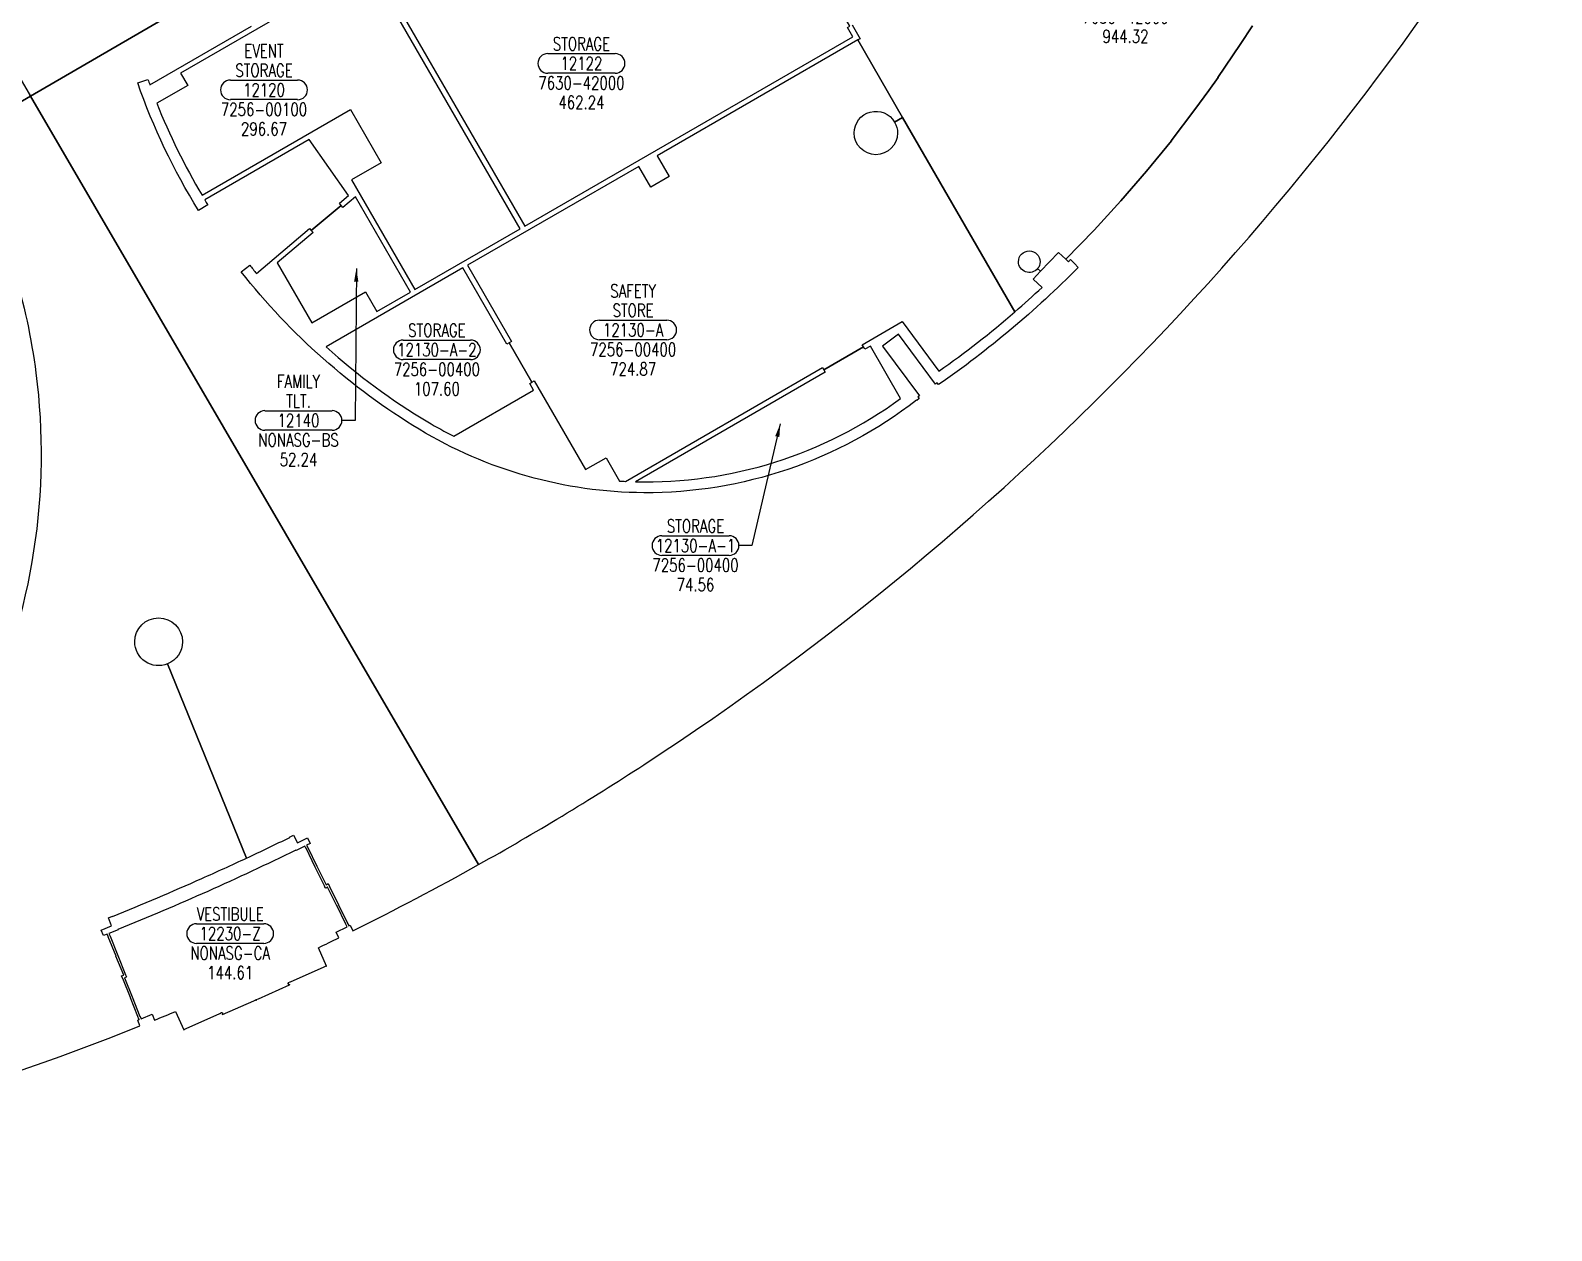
# Model space of a CAD drawing. Extents: x -1631 to 2180, y 5050 to 7639.
# Drawn here: x -211 to 1190, y 5050 to 6156 of the extents above; entities that cross this region are included whole.
import ezdxf
from ezdxf.enums import TextEntityAlignment as Align

# ---------------------------------------------------------------- set-up
doc = ezdxf.new("R2010")
doc.units = 0
doc.header["$LTSCALE"] = 48
doc.header["$MEASUREMENT"] = 0
doc.layers.get('0').update_dxf_attribs({"linetype": 'CONTINUOUS'})
for name, color, linetype in [('AREA', 3, 'CONTINUOUS'), ('AREA2', 1, 'CONTINUOUS'), ('COSTC', 6, 'CONTINUOUS'), ('PLINE2', 5, 'CONTINUOUS'), ('ROOMNA', 4, 'CONTINUOUS'), ('ROOMNO', 4, 'CONTINUOUS'), ('ROOMOV', 4, 'CONTINUOUS')]:
    doc.layers.add(name, color=color, linetype=linetype)
doc.styles.get("Standard").update_dxf_attribs({"font": 'simplex.shx'})
doc.dimstyles.get("Standard").update_dxf_attribs({"dimtxt": 12, "dimasz": 12, "dimexe": 0.18, "dimexo": 0.0625, "dimgap": 0.09, "dimtad": 1, "dimtih": 1, "dimtoh": 1, "dimdec": 4, "dimzin": 0, "dimtxsty": 'STANDARD', "dimcen": 0.09, "dimazin": 3, "dimtfac": 1, "dimtdec": 4, "dimtofl": 0, "dimtmove": 0, "dimatfit": 3, "dimtolj": 1, "dimtzin": 0})

# ---------------------------------------------------------------- blocks, each defined once
blk = doc.blocks.new('ROOM')
at = {"layer": 'ROOMOV'}
for p, q in [((-31, 9), (31, 9)), ((31, -9), (-31, -9))]:
    blk.add_line(p, q, dxfattribs=at)
for centre, start, end in [((-31, 0), 90, 270), ((31, 0), 270, 90)]:
    blk.add_arc(centre, 9.04, start, end, dxfattribs=at)
at = {"width": 0.75, "flags": 1}
for tag, p in [('FLFIN', (-60, -36)), ('ICRA', (60, -36)), ('FLTYPE', (-60, -48)), ('USER1', (60, -48)), ('FLCOND', (-60, -60)), ('WLFIN', (-60, -72)), ('SITE', (-24, -72)), ('UCODE', (24, -72)), ('USER2', (60, -60)), ('USER3', (60, -72)), ('WLTYPE', (-60, -84)), ('BLDG', (-24, -84)), ('UDESC', (24, -84)), ('USER4', (60, -84)), ('WLCOND', (-60, -96)), ('FLR', (-24, -96)), ('FCODE', (24, -96)), ('USER5', (60, -96)), ('CLFIN', (-60, -108)), ('COSTCD', (-24, -108)), ('FDESC', (24, -108)), ('USER6', (60, -108)), ('CLTYPE', (-60, -120)), ('DEPTD', (-24, -120)), ('DIVISION', (24, -120)), ('USER7', (60, -120)), ('CLCOND', (-60, -132)), ('RDES', (-24, -132)), ('CONTACT', (24, -132)), ('USER8', (60, -132)), ('CLHT', (-60, -144)), ('BASE', (-60, -156)), ('CHDATE', (-24, -144)), ('CBACK', (-24, -156)), ('PRCONTACT', (24, -156)), ('OCCUP', (24, -144)), ('BLOCK2', (60, -156)), ('BLOCK', (60, -144))]:
    blk.add_attdef(tag, text='', height=6, dxfattribs=at).set_placement(p, align=Align.MIDDLE_CENTER)
at = {"layer": 'AREA', "width": 0.75}
blk.add_attdef('AREA', text='', height=12, dxfattribs=at).set_placement((0, -36), align=Align.MIDDLE_CENTER)
at = {"layer": 'AREA2', "width": 0.75}
blk.add_attdef('AREA2', text='', height=12, dxfattribs=at).set_placement((0, -36), align=Align.MIDDLE_CENTER)
at = {"layer": 'COSTC', "width": 0.75}
blk.add_attdef('COSTC', text='', height=12, dxfattribs=at).set_placement((0, -18), align=Align.MIDDLE_CENTER)
at = {"layer": 'ROOMNA', "width": 0.75}
for tag, p in [('RMNAA', (0, 54)), ('RMNAB', (0, 36)), ('RMNAC', (0, 18))]:
    blk.add_attdef(tag, text='', height=12, dxfattribs=at).set_placement(p, align=Align.MIDDLE_CENTER)
at = {"layer": 'ROOMNO', "width": 0.75}
blk.add_attdef('RMNU', text='', height=12, dxfattribs=at).set_placement((0, 0), align=Align.MIDDLE_CENTER)

msp = doc.modelspace()

# ---------------------------------------------------------------- linework, layer by layer
at = {"layer": 'PLINE2'}
msp.add_line((-111.4, 5245.1), (-111, 5244.3), dxfattribs=at)
at = {"layer": 'PLINE2', "color": 6}
for points in [[(-462.3, 6525.8), (-211.1, 6095.1), (-28.8, 6201.4)], [(-393.3, 5988.8), (-211.1, 6095.1), (-212, 6096.7)]]:
    msp.add_lwpolyline(points, dxfattribs=at)
for points in [[(-28.8, 6201.4), (-211.1, 6095.1), (201.8, 5387.1, 0.016773), (354, 5479.1, 0.115436), (1189.6, 6351.4)], [(914.8, 6160), (903.6, 6142.6), (903.4, 6142.7), (882.9, 6112.4), (883.2, 6112.2), (874.7, 6100.4), (861.8, 6082.9), (861.8, 6082.9), (840, 6054.1), (840.1, 6054), (817.2, 6026), (817.3, 6025.9), (793.4, 5998.8), (793.6, 5998.6), (768.9, 5971.8), (742.7, 5945), (745.2, 5942.5, 0.00078), (747.1, 5944.5), (750.7, 5940.9), (754.2, 5937.4, -0.047372), (625.5, 5829.3), (624.2, 5831.1), (622.6, 5829.9), (588.7, 5875.8), (574, 5864.9), (607.9, 5819.1), (606.5, 5818), (607.7, 5816.5), (605.4, 5814.8), (605.2, 5815.1, -0.168398), (354, 5729.7, -0.135227), (147, 5788.2, -0.090663), (-17, 5933.4), (-9.2, 5939.5, 0.004165), (-3, 5931.7), (46, 5973.1), (47.6, 5971.3), (75.1, 5994.5), (73.5, 5996.4), (81.9, 6003.5), (45.6, 6055.1), (-50.6, 5999.6, 0.002215), (-47.9, 5995), (-56.4, 5989.8, -0.053596), (-112.4, 6107.3), (-103, 6110.6, 0.002231), (-101.2, 6105.6), (-7.5, 6159.6)], [(545.9, 6160.7), (553.2, 6148.1), (551.1, 6146.9), (592.4, 6075.4), (695.8, 5896.3, 0.009585), (720.9, 5918.9), (712.6, 5926.5), (712.6, 5926.5), (719.6, 5933.8), (716.8, 5936.2, -0.700208), (699.2, 5942.6, -1), (719.2, 5942.6, -0.176327), (716.8, 5936.2), (719.6, 5933.8), (736.2, 5951.1), (742.7, 5945), (768.9, 5971.8), (793.6, 5998.6), (793.4, 5998.8), (817.3, 6025.9), (817.2, 6026), (840.1, 6054), (840, 6054.1), (861.8, 6082.9), (861.8, 6082.9), (874.7, 6100.4), (883.2, 6112.2), (882.9, 6112.4), (903.4, 6142.7), (903.6, 6142.6), (914.8, 6160)], [(-1092.2, 5049.8, 0.095144), (-110.3, 5238.4), (-112.4, 5243.7), (-111, 5244.3), (-111.1, 5244.5), (-111.2, 5244.6), (-112.2, 5247.1), (-112.1, 5247.1), (-119.1, 5264.4), (-119.1, 5264.5), (-126.2, 5282, -0.204478), (-126.2, 5282), (-126.2, 5282), (-126.4, 5282.4), (-126.6, 5282.3), (-126.5, 5282.3), (-126.4, 5282.3), (-127.3, 5284.5), (-125.3, 5285.3), (-132.4, 5302.8), (-132.3, 5302.8), (-139.5, 5320.4, -0.152986), (-139.5, 5320.4), (-139.5, 5320.3), (-139.7, 5320.7), (-139.7, 5320.7), (-139.7, 5320.7), (-139.7, 5320.7), (-140.6, 5322.9), (-143.9, 5321.6), (-146, 5326.7), (-136.4, 5330.5), (-139.4, 5338), (-135.6, 5339.5), (-135.5, 5339.3, 0.008767), (-53.3, 5374.3, 0.004451), (-12, 5393.1), (-84.8, 5572, -0.532576), (-115.1, 5592.4, -1), (-71.1, 5592.4, -0.304992), (-84.8, 5572), (-12, 5393.1, 0.004319), (27.7, 5412.1), (27.6, 5412.4), (31.3, 5414.2), (34.8, 5407), (44.1, 5411.6), (46.5, 5406.6), (43.3, 5405.1), (44.4, 5402.9), (44.3, 5402.9), (52.8, 5385.5), (52.8, 5385.5), (61.2, 5368.5), (63.1, 5369.5), (64.4, 5366.8), (64.3, 5366.8), (72.5, 5350), (72.5, 5350), (81.1, 5332.6), (81.1, 5332.7), (81.1, 5332.7), (81.1, 5332.7), (82.2, 5330.5), (83.5, 5331.2), (86, 5326.1, 0.012348), (201.8, 5387.1), (-211.1, 6095.1), (-393.3, 5988.8)], [(-262, 6024.9, -0.082903), (-206.2, 5840.1, -0.14173), (-255.8, 5519)]]:
    msp.add_lwpolyline(points, format="xyb", dxfattribs=at)
for points in [[(546.6, 6149.9), (541.7, 6158.3), (543.8, 6159.5), (522.8, 6195.9), (520.7, 6194.7), (512.1, 6209.6), (499.1, 6202.1), (479.4, 6236.2), (459.5, 6224.7), (437.8, 6262.3), (273.5, 6167.4), (209, 6279), (202.1, 6275.1), (200.9, 6277.2), (159.3, 6253.2), (160.5, 6251.1), (104, 6218.4), (244.3, 5975.4)], [(88.2, 6002.4), (76.6, 5992.6), (75.1, 5994.5), (47.6, 5971.3), (49.2, 5969.4), (16.2, 5941.5), (48.1, 5886.3), (97.6, 5914.9), (108.1, 5896.7), (138.9, 5914.5)]]:
    msp.add_lwpolyline(points, close=True, dxfattribs=at)
for points in [[(99.8, 6216), (95.9, 6213.7), (94.7, 6215.9), (32.3, 6179.9), (33.6, 6177.7), (-72.8, 6116.3), (-66.3, 6105.1), (-94.8, 6088.6, 0.039525), (-53.1, 6003.8), (83.6, 6082.7), (111.9, 6033.7), (84.7, 6018.1), (143.1, 5917), (240.1, 5973)], [(592.4, 6075.4), (585.1, 6071.2, -0.131684), (587.8, 6061.2, -1), (547.8, 6061.2, -0.767277), (585.1, 6071.2), (592.4, 6075.4), (551.1, 6146.9), (366.2, 6040.1), (377.2, 6021.1), (360.3, 6011.3), (349.3, 6030.4), (191.5, 5939.3), (232, 5869.1), (229.9, 5867.9), (250.9, 5831.5), (253, 5832.7), (300.2, 5751), (319.2, 5762), (331.7, 5740.5, 0.003433), (337.1, 5740.2), (518.7, 5845.1), (520, 5843), (556.3, 5864), (555.1, 5866.1), (592.1, 5887.4), (625.9, 5841.8, 0.025256), (695.8, 5896.3)], [(187.3, 5936.8), (61.3, 5864.1, 0.048767), (155.1, 5794.9, 0.017116), (178.8, 5781.9), (252.3, 5824.3), (248.8, 5830.3), (250.9, 5831.5), (229.9, 5867.9), (227.8, 5866.6)], [(590.6, 5816.6), (562.8, 5864.9), (557.5, 5861.9), (556.3, 5864), (520, 5843), (521.2, 5840.9), (346.2, 5739.9, 0.166634)], [(-77.4, 5251.8), (-69.8, 5234.7), (-69.6, 5234.8, -0.027249), (-69.7, 5235.2), (-67.8, 5236.1), (-67.8, 5236), (-36.6, 5249.9), (-36.7, 5250), (-35.2, 5250.7, -0.198912), (-34.9, 5250.7), (-34.5, 5250.5, -0.198912), (-34.3, 5250.3), (-33.9, 5249.4, -0.414214), (-34, 5249.1), (-34.6, 5248.9), (-34.5, 5248.7), (-34.1, 5248.8), (-34.1, 5248.8), (-5.5, 5261.6), (-5.5, 5261.6), (-3.6, 5262.5, -0.027542), (-3.4, 5262.1), (-3.2, 5262.2), (-3, 5262.3, -0.027542), (-3.1, 5262.7), (-1.2, 5263.5), (-1.2, 5263.5), (27.4, 5276.3), (27.4, 5276.3), (27.8, 5276.5), (27.7, 5276.7), (27.1, 5276.4, -0.414214), (26.8, 5276.6), (26.4, 5277.5, -0.198912), (26.4, 5277.8), (26.5, 5278.1, -0.198912), (26.7, 5278.3), (28.2, 5279), (28.3, 5278.9), (59.4, 5292.8), (59.4, 5292.9), (61.3, 5293.7, -0.027249), (61.5, 5293.4), (61.7, 5293.4), (54.1, 5310.5, 0.001981), (73, 5319.6), (70.5, 5324.8), (80.5, 5329.7), (79.3, 5332.2), (79.3, 5332.2), (71, 5349.3), (71, 5349.2), (62.6, 5366.3), (62.3, 5366.3, -0.32959), (62.2, 5366), (61.2, 5365.5), (60.5, 5365.7), (59.7, 5367.5), (59.7, 5367.4), (51.3, 5384.7), (51.3, 5384.7), (42.8, 5402.1), (42.7, 5402.1), (41.7, 5404.2), (33.5, 5400.2), (33.4, 5400.4, -0.00877), (-47.9, 5362.4, -0.008768), (-130.6, 5327.2), (-130.5, 5327), (-138.9, 5323.6), (-137.9, 5321), (-137.9, 5321), (-130.8, 5303.4), (-130.8, 5303.4), (-123.5, 5285.5), (-123.5, 5285.5), (-122.8, 5283.8), (-123.1, 5283.2), (-124.4, 5282.7), (-124.4, 5282.7), (-124.6, 5282.6), (-117.5, 5265.1), (-117.5, 5265.1), (-110.3, 5247.1), (-110.2, 5247.2), (-109.3, 5245), (-99, 5249.1), (-96.8, 5243.8, 0.001981)]]:
    msp.add_lwpolyline(points, format="xyb", close=True, dxfattribs=at)

# ---------------------------------------------------------------- block references
at = {"layer": 'ROOMNO'}
ref = msp.add_blockref('ROOM', (797.8, 6186.2), dxfattribs=at)
ref.add_attrib('RMNU', '12130', dxfattribs={"height": 12, "width": 0.75}).set_placement((797.8, 6186.2), align=Align.MIDDLE_CENTER)
ref.add_attrib('RMNAC', 'GIFT SHOP', dxfattribs={"layer": 'ROOMNA', "height": 12, "width": 0.75}).set_placement((797.8, 6204.2), align=Align.MIDDLE_CENTER)
ref.add_attrib('COSTC', '7630-42000', dxfattribs={"layer": 'COSTC', "height": 12, "width": 0.75}).set_placement((797.8, 6168.2), align=Align.MIDDLE_CENTER)
ref.add_attrib('AREA2', '944.32', dxfattribs={"layer": 'AREA2', "height": 12, "width": 0.75}).set_placement((797.8, 6150.2), align=Align.MIDDLE_CENTER)
ref = msp.add_blockref('ROOM', (4, 6100.9), dxfattribs=at)
ref.add_attrib('RMNU', '12120', dxfattribs={"height": 12, "width": 0.75}).set_placement((4, 6100.9), align=Align.MIDDLE_CENTER)
ref.add_attrib('RMNAB', 'EVENT', dxfattribs={"layer": 'ROOMNA', "height": 12, "width": 0.75}).set_placement((4, 6136.9), align=Align.MIDDLE_CENTER)
ref.add_attrib('RMNAC', 'STORAGE', dxfattribs={"layer": 'ROOMNA', "height": 12, "width": 0.75}).set_placement((4, 6118.9), align=Align.MIDDLE_CENTER)
ref.add_attrib('COSTC', '7256-00100', dxfattribs={"layer": 'COSTC', "height": 12, "width": 0.75}).set_placement((4, 6082.9), align=Align.MIDDLE_CENTER)
ref.add_attrib('AREA2', '296.67', dxfattribs={"layer": 'AREA2', "height": 12, "width": 0.75}).set_placement((4, 6064.9), align=Align.MIDDLE_CENTER)
ref = msp.add_blockref('ROOM', (296.5, 6125.3), dxfattribs=at)
ref.add_attrib('RMNU', '12122', dxfattribs={"height": 12, "width": 0.75}).set_placement((296.5, 6125.3), align=Align.MIDDLE_CENTER)
ref.add_attrib('RMNAC', 'STORAGE', dxfattribs={"layer": 'ROOMNA', "height": 12, "width": 0.75}).set_placement((296.5, 6143.3), align=Align.MIDDLE_CENTER)
ref.add_attrib('COSTC', '7630-42000', dxfattribs={"layer": 'COSTC', "height": 12, "width": 0.75}).set_placement((296.5, 6107.3), align=Align.MIDDLE_CENTER)
ref.add_attrib('AREA2', '462.24', dxfattribs={"layer": 'AREA2', "height": 12, "width": 0.75}).set_placement((296.5, 6089.3), align=Align.MIDDLE_CENTER)
ref = msp.add_blockref('ROOM', (344.1, 5879.7), dxfattribs=at)
ref.add_attrib('RMNU', '12130-A', dxfattribs={"height": 12, "width": 0.75}).set_placement((344.1, 5879.7), align=Align.MIDDLE_CENTER)
ref.add_attrib('RMNAB', 'SAFETY', dxfattribs={"layer": 'ROOMNA', "height": 12, "width": 0.75}).set_placement((344.1, 5915.7), align=Align.MIDDLE_CENTER)
ref.add_attrib('RMNAC', 'STORE', dxfattribs={"layer": 'ROOMNA', "height": 12, "width": 0.75}).set_placement((344.1, 5897.7), align=Align.MIDDLE_CENTER)
ref.add_attrib('COSTC', '7256-00400', dxfattribs={"layer": 'COSTC', "height": 12, "width": 0.75}).set_placement((344.1, 5861.7), align=Align.MIDDLE_CENTER)
ref.add_attrib('AREA2', '724.87', dxfattribs={"layer": 'AREA2', "height": 12, "width": 0.75}).set_placement((344.1, 5843.7), align=Align.MIDDLE_CENTER)
ref = msp.add_blockref('ROOM', (163.3, 5861.4), dxfattribs=at)
ref.add_attrib('RMNU', '12130-A-2', dxfattribs={"height": 12, "width": 0.75}).set_placement((163.3, 5861.4), align=Align.MIDDLE_CENTER)
ref.add_attrib('RMNAC', 'STORAGE', dxfattribs={"layer": 'ROOMNA', "height": 12, "width": 0.75}).set_placement((163.3, 5879.4), align=Align.MIDDLE_CENTER)
ref.add_attrib('COSTC', '7256-00400', dxfattribs={"layer": 'COSTC', "height": 12, "width": 0.75}).set_placement((163.3, 5843.4), align=Align.MIDDLE_CENTER)
ref.add_attrib('AREA2', '107.60', dxfattribs={"layer": 'AREA2', "height": 12, "width": 0.75}).set_placement((163.3, 5825.4), align=Align.MIDDLE_CENTER)
ref = msp.add_blockref('ROOM', (35.8, 5796.3), dxfattribs=at)
ref.add_attrib('RMNU', '12140', dxfattribs={"height": 12, "width": 0.75}).set_placement((35.8, 5796.3), align=Align.MIDDLE_CENTER)
ref.add_attrib('RMNAB', 'FAMILY', dxfattribs={"layer": 'ROOMNA', "height": 12, "width": 0.75}).set_placement((35.8, 5832.3), align=Align.MIDDLE_CENTER)
ref.add_attrib('RMNAC', 'TLT.', dxfattribs={"layer": 'ROOMNA', "height": 12, "width": 0.75}).set_placement((35.8, 5814.3), align=Align.MIDDLE_CENTER)
ref.add_attrib('COSTC', 'NONASG-BS', dxfattribs={"layer": 'COSTC', "height": 12, "width": 0.75}).set_placement((35.8, 5778.3), align=Align.MIDDLE_CENTER)
ref.add_attrib('AREA2', '52.24', dxfattribs={"layer": 'AREA2', "height": 12, "width": 0.75}).set_placement((35.8, 5760.3), align=Align.MIDDLE_CENTER)
ref = msp.add_blockref('ROOM', (401.6, 5681), dxfattribs=at)
ref.add_attrib('RMNU', '12130-A-1', dxfattribs={"height": 12, "width": 0.75}).set_placement((401.6, 5681), align=Align.MIDDLE_CENTER)
ref.add_attrib('RMNAC', 'STORAGE', dxfattribs={"layer": 'ROOMNA', "height": 12, "width": 0.75}).set_placement((401.6, 5699), align=Align.MIDDLE_CENTER)
ref.add_attrib('COSTC', '7256-00400', dxfattribs={"layer": 'COSTC', "height": 12, "width": 0.75}).set_placement((401.6, 5663), align=Align.MIDDLE_CENTER)
ref.add_attrib('AREA2', '74.56', dxfattribs={"layer": 'AREA2', "height": 12, "width": 0.75}).set_placement((401.6, 5645), align=Align.MIDDLE_CENTER)
ref = msp.add_blockref('ROOM', (-27.2, 5323.5), dxfattribs=at)
ref.add_attrib('RMNU', '12230-Z', dxfattribs={"height": 12, "width": 0.75}).set_placement((-27.2, 5323.5), align=Align.MIDDLE_CENTER)
ref.add_attrib('RMNAC', 'VESTIBULE', dxfattribs={"layer": 'ROOMNA', "height": 12, "width": 0.75}).set_placement((-27.2, 5341.5), align=Align.MIDDLE_CENTER)
ref.add_attrib('COSTC', 'NONASG-CA', dxfattribs={"layer": 'COSTC', "height": 12, "width": 0.75}).set_placement((-27.2, 5305.5), align=Align.MIDDLE_CENTER)
ref.add_attrib('AREA2', '144.61', dxfattribs={"layer": 'AREA2', "height": 12, "width": 0.75}).set_placement((-27.2, 5287.5), align=Align.MIDDLE_CENTER)

# ---------------------------------------------------------------- leaders
for points in [[(89.1, 5936.3), (87.9, 5796.3), (75.9, 5796.3)], [(479.7, 5793.1), (453.6, 5681), (441.6, 5681)]]:
    msp.add_leader(points, dimstyle='STANDARD', override={"dimgap": 12, "dimtad": 0}, dxfattribs=at)

doc.saveas('drawing.dxf')
